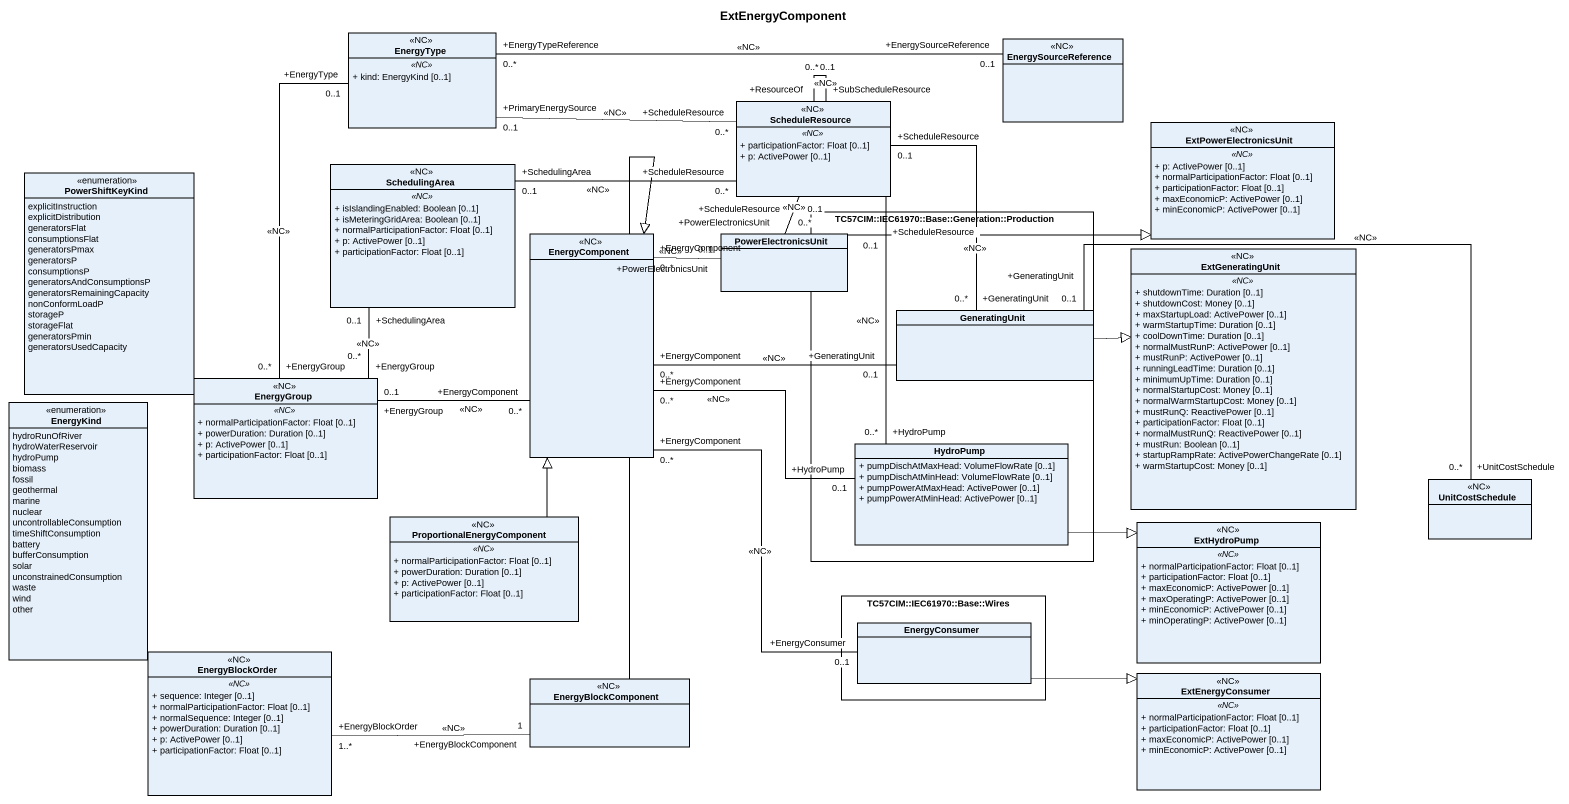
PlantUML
@startuml
title ExtEnergyComponent
hide circle
hide empty members
skinparam classAttributeIconSize 0
class EnergyType <<NC>> {
  .. <<NC>> ..
  + kind: EnergyKind [0..1]
}
class EnergySourceReference <<NC>>
class ScheduleResource <<NC>> {
  .. <<NC>> ..
  + participationFactor: Float [0..1]
  + p: ActivePower [0..1]
}
class ExtPowerElectronicsUnit <<NC>> {
  .. <<NC>> ..
  + p: ActivePower [0..1]
  + normalParticipationFactor: Float [0..1]
  + participationFactor: Float [0..1]
  + maxEconomicP: ActivePower [0..1]
  + minEconomicP: ActivePower [0..1]
}
class SchedulingArea <<NC>> {
  .. <<NC>> ..
  + isIslandingEnabled: Boolean [0..1]
  + isMeteringGridArea: Boolean [0..1]
  + normalParticipationFactor: Float [0..1]
  + p: ActivePower [0..1]
  + participationFactor: Float [0..1]
}
enum PowerShiftKeyKind {
  explicitInstruction
  explicitDistribution
  generatorsFlat
  consumptionsFlat
  generatorsPmax
  generatorsP
  consumptionsP
  generatorsAndConsumptionsP
  generatorsRemainingCapacity
  nonConformLoadP
  storageP
  storageFlat
  generatorsPmin
  generatorsUsedCapacity
}
class EnergyComponent <<NC>>
class PowerElectronicsUnit
rectangle "TC57CIM::IEC61970::Base::Generation::Production" as TC57CIM_IEC61970_Base {
  class GeneratingUnit
  class HydroPump {
    + pumpDischAtMaxHead: VolumeFlowRate [0..1]
    + pumpDischAtMinHead: VolumeFlowRate [0..1]
    + pumpPowerAtMaxHead: ActivePower [0..1]
    + pumpPowerAtMinHead: ActivePower [0..1]
  }
}
class ExtGeneratingUnit <<NC>> {
  .. <<NC>> ..
  + shutdownTime: Duration [0..1]
  + shutdownCost: Money [0..1]
  + maxStartupLoad: ActivePower [0..1]
  + warmStartupTime: Duration [0..1]
  + coolDownTime: Duration [0..1]
  + normalMustRunP: ActivePower [0..1]
  + mustRunP: ActivePower [0..1]
  + runningLeadTime: Duration [0..1]
  + minimumUpTime: Duration [0..1]
  + normalStartupCost: Money [0..1]
  + normalWarmStartupCost: Money [0..1]
  + mustRunQ: ReactivePower [0..1]
  + participationFactor: Float [0..1]
  + normalMustRunQ: ReactivePower [0..1]
  + mustRun: Boolean [0..1]
  + startupRampRate: ActivePowerChangeRate [0..1]
  + warmStartupCost: Money [0..1]
}
class EnergyGroup <<NC>> {
  .. <<NC>> ..
  + normalParticipationFactor: Float [0..1]
  + powerDuration: Duration [0..1]
  + p: ActivePower [0..1]
  + participationFactor: Float [0..1]
}
enum EnergyKind {
  hydroRunOfRiver
  hydroWaterReservoir
  hydroPump
  biomass
  fossil
  geothermal
  marine
  nuclear
  uncontrollableConsumption
  timeShiftConsumption
  battery
  bufferConsumption
  solar
  unconstrainedConsumption
  waste
  wind
  other
}
class UnitCostSchedule <<NC>>
class ProportionalEnergyComponent <<NC>> {
  .. <<NC>> ..
  + normalParticipationFactor: Float [0..1]
  + powerDuration: Duration [0..1]
  + p: ActivePower [0..1]
  + participationFactor: Float [0..1]
}
class ExtHydroPump <<NC>> {
  .. <<NC>> ..
  + normalParticipationFactor: Float [0..1]
  + participationFactor: Float [0..1]
  + maxEconomicP: ActivePower [0..1]
  + maxOperatingP: ActivePower [0..1]
  + minEconomicP: ActivePower [0..1]
  + minOperatingP: ActivePower [0..1]
}
rectangle "TC57CIM::IEC61970::Base::Wires" as TC57CIM_IEC61970_Base_Wires {
  class EnergyConsumer
}
class EnergyBlockOrder <<NC>> {
  .. <<NC>> ..
  + sequence: Integer [0..1]
  + normalParticipationFactor: Float [0..1]
  + normalSequence: Integer [0..1]
  + powerDuration: Duration [0..1]
  + p: ActivePower [0..1]
  + participationFactor: Float [0..1]
}
class EnergyBlockComponent <<NC>>
class ExtEnergyConsumer <<NC>> {
  .. <<NC>> ..
  + normalParticipationFactor: Float [0..1]
  + participationFactor: Float [0..1]
  + maxEconomicP: ActivePower [0..1]
  + minEconomicP: ActivePower [0..1]
}
EnergyType "+EnergyTypeReference\n0..*" -right- "+EnergySourceReference\n0..1" EnergySourceReference : <<NC>>
EnergyType "+PrimaryEnergySource\n0..1" -right- "+ScheduleResource\n0..*" ScheduleResource : <<NC>>
ScheduleResource "+SubScheduleResource\n0..*" -- "+ResourceOf\n0..1" ScheduleResource : <<NC>>
ScheduleResource "+ScheduleResource\n0..*" -left- "+SchedulingArea\n0..1" SchedulingArea : <<NC>>
ScheduleResource "+ScheduleResource\n0..1" -- "+PowerElectronicsUnit\n0..*" PowerElectronicsUnit : <<NC>>
ScheduleResource "+ScheduleResource\n0..1" -- "+GeneratingUnit\n0..*" GeneratingUnit : <<NC>>
ScheduleResource "+ScheduleResource\n0..1" -- "+HydroPump\n0..*" HydroPump : <<NC>>
EnergyComponent "+EnergyComponent\n0..*" -right- "+PowerElectronicsUnit\n0..1" PowerElectronicsUnit : <<NC>>
EnergyComponent "+EnergyComponent\n0..*" -right- "+GeneratingUnit\n0..1" GeneratingUnit : <<NC>>
EnergyComponent "+EnergyComponent\n0..*" -left- "+EnergyGroup\n0..1" EnergyGroup : <<NC>>
EnergyComponent "+EnergyComponent\n0..*" -right- "+HydroPump\n0..1" HydroPump : <<NC>>
EnergyComponent "+EnergyComponent\n0..*" -- "+EnergyConsumer\n0..1" EnergyConsumer : <<NC>>
PowerElectronicsUnit -right-|> ExtPowerElectronicsUnit
GeneratingUnit -right-|> ExtGeneratingUnit
GeneratingUnit "+GeneratingUnit\n0..1" -right- "+UnitCostSchedule\n0..*" UnitCostSchedule : <<NC>>
EnergyGroup "+EnergyGroup\n0..*" -up- "+EnergyType\n0..1" EnergyType : <<NC>>
EnergyGroup "+EnergyGroup\n0..*" -up- "+SchedulingArea\n0..1" SchedulingArea : <<NC>>
HydroPump -right-|> ExtHydroPump
ProportionalEnergyComponent -up-|> EnergyComponent
EnergyConsumer -right-|> ExtEnergyConsumer
EnergyBlockOrder "+EnergyBlockOrder\n1..*" -right- "+EnergyBlockComponent\n1" EnergyBlockComponent : <<NC>>
EnergyBlockComponent -up-|> EnergyComponent
@enduml
